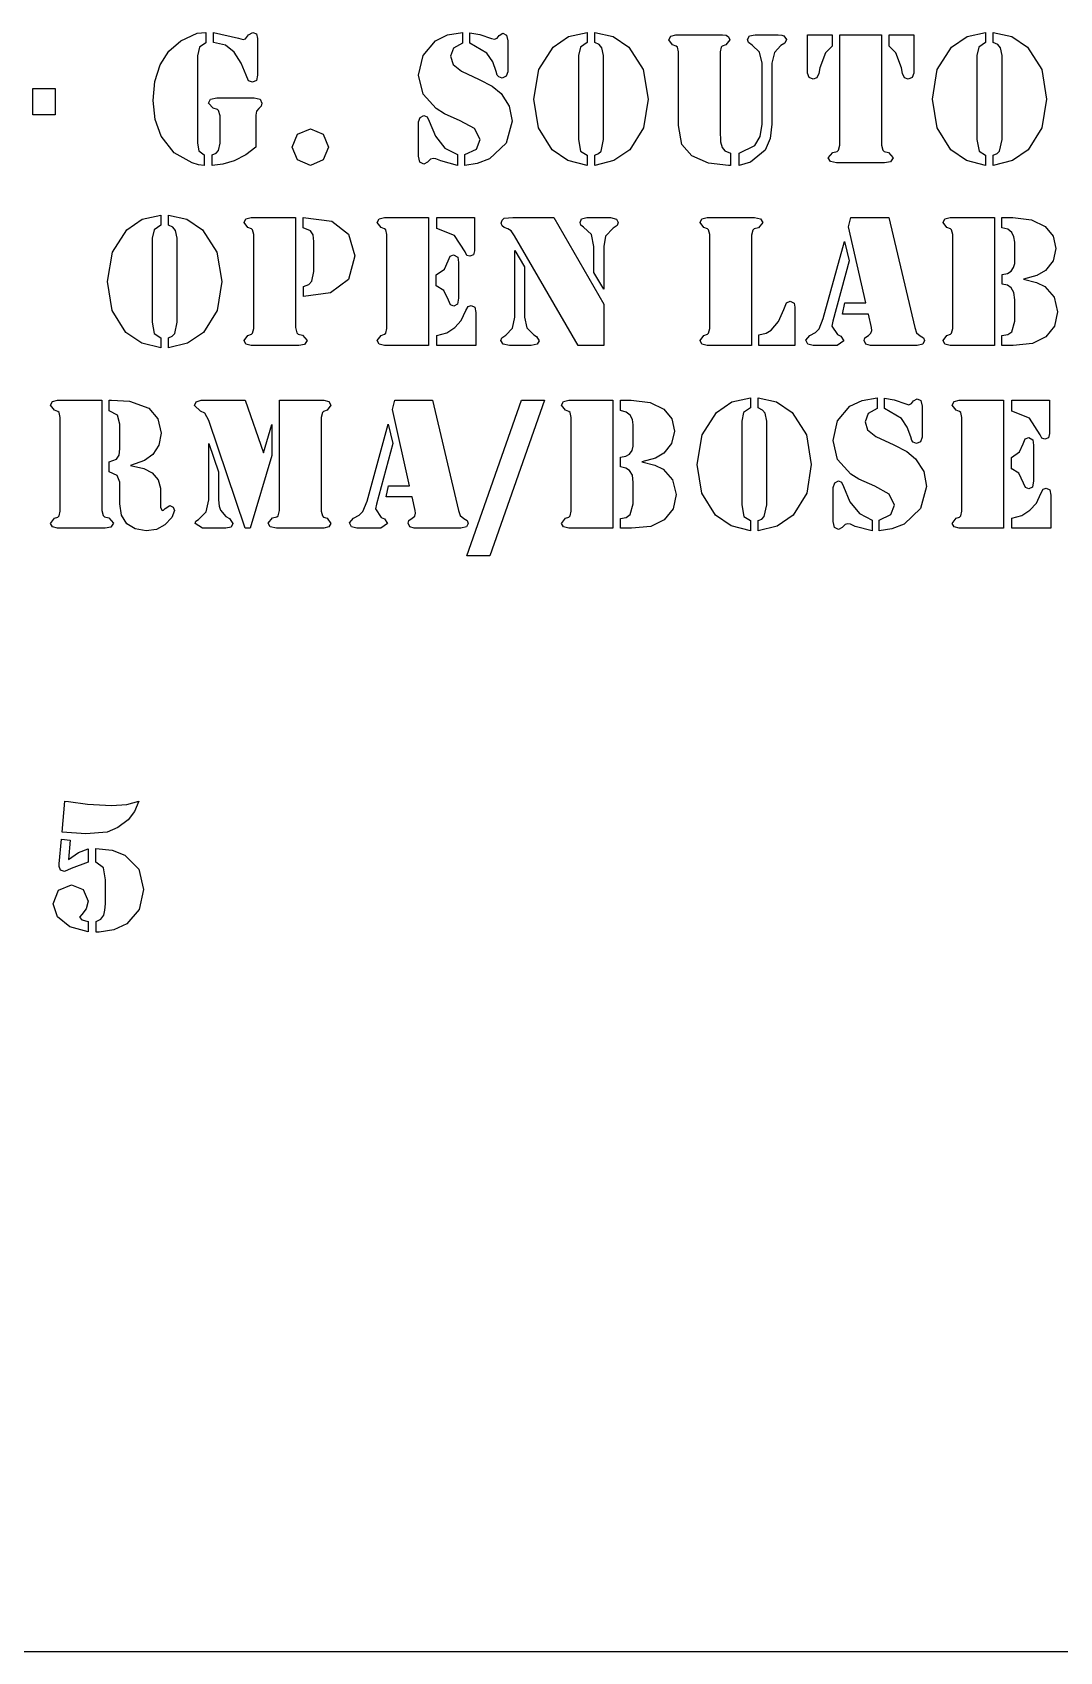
# Model space of a CAD drawing. Extents: x -1 to 447, y 185 to 440.
# Drawn here: x 265.7 to 305.1, y 184.5 to 246.6 of the extents above; entities that cross this region are included whole.
import ezdxf

# ---------------------------------------------------------------- set-up
doc = ezdxf.new("R2010")
doc.units = 0

msp = doc.modelspace()

# ---------------------------------------------------------------- linework, layer by layer
at = {"layer": 'Visible'}
for p, q in [((271.382783, 246.274941), (272.015136, 246.558574)), ((272.015136, 246.558574), (272.345865, 246.594557)), ((272.345865, 246.594557), (272.345865, 246.195831)), ((272.345865, 246.594557), (272.345865, 246.594557)), ((272.639552, 246.203239), (272.639552, 246.591118)), ((272.639552, 246.591118), (273.602634, 246.375483)), ((273.861926, 246.350347), (273.98628, 246.504864)), ((273.98628, 246.504864), (274.150321, 246.594557)), ((274.150321, 246.594557), (274.287904, 246.537143)), ((274.287904, 246.537143), (274.332884, 246.354051)), ((281.14325, 246.267797), (281.614208, 246.496662)), ((281.614208, 246.496662), (282.183061, 246.594557)), ((282.183061, 246.594557), (282.183061, 246.181543)), ((282.183061, 246.594557), (282.183061, 246.594557)), ((282.468811, 246.181543), (282.468811, 246.576566)), ((282.468811, 246.576566), (282.841873, 246.519151)), ((282.841873, 246.519151), (283.291664, 246.357491)), ((283.508622, 246.375483), (283.587997, 246.479728)), ((283.587997, 246.479728), (283.728226, 246.558574)), ((283.728226, 246.558574), (283.868455, 246.486872)), ((283.868455, 246.486872), (283.91608, 246.267797)), ((285.65439, 246.027027), (286.249702, 246.436601)), ((286.249702, 246.436601), (286.958784, 246.594557)), ((286.958784, 246.594557), (286.958784, 246.206679)), ((287.252471, 246.206679), (287.252471, 246.594557)), ((287.252471, 246.594557), (287.958908, 246.436601)), ((287.958908, 246.436601), (288.559511, 246.027027)), ((290.094093, 246.30722), (290.162884, 246.447449)), ((290.162884, 246.447449), (290.363968, 246.49772)), ((290.363968, 246.49772), (290.456572, 246.49772)), ((290.456572, 246.49772), (292.057299, 246.49772)), ((292.057299, 246.49772), (292.152549, 246.49772)), ((292.152549, 246.49772), (292.282194, 246.483168)), ((292.282194, 246.483168), (292.382736, 246.41861)), ((292.382736, 246.41861), (292.422423, 246.30722)), ((293.107693, 246.325212), (293.176485, 246.458032)), ((293.176485, 246.458032), (293.398735, 246.49772)), ((293.398735, 246.49772), (294.27715, 246.49772)), ((294.27715, 246.49772), (294.425317, 246.490576)), ((294.425317, 246.490576), (294.4994, 246.465441)), ((294.4994, 246.465441), (294.59465, 246.318068)), ((295.40692, 246.49772), (296.351481, 246.49772)), ((295.40692, 245.028755), (295.40692, 246.49772)), ((296.351481, 246.49772), (296.351481, 246.06301)), ((296.642522, 242.277621), (296.642522, 246.49772)), ((296.642522, 246.49772), (298.235312, 246.49772)), ((298.235312, 246.49772), (298.235312, 242.277621)), ((298.534291, 246.06301), (298.534291, 246.49772)), ((298.534291, 246.49772), (299.478852, 246.49772)), ((299.478852, 246.49772), (299.478852, 245.028755)), ((300.926121, 246.027027), (301.524078, 246.436601)), ((301.524078, 246.436601), (302.230515, 246.594557)), ((302.230515, 246.594557), (302.230515, 246.206679)), ((302.524202, 246.206679), (302.524202, 246.594557)), ((302.524202, 246.594557), (303.233285, 246.436601)), ((303.233285, 246.436601), (303.833888, 246.027027)), ((270.599617, 245.344667), (270.932992, 245.873569)), ((270.932992, 245.873569), (271.382783, 246.274941)), ((272.107741, 246.032583), (272.031011, 245.693123)), ((272.345865, 246.195831), (272.107741, 246.032583)), ((273.097281, 246.102697), (272.639552, 246.203239)), ((272.639552, 246.203239), (272.639552, 246.203239)), ((273.42801, 245.840496), (273.097281, 246.102697)), ((273.695239, 245.416634), (273.42801, 245.840496)), ((273.602634, 246.375483), (273.774613, 246.325212)), ((273.774613, 246.325212), (273.861926, 246.350347)), ((274.332884, 246.354051), (274.332884, 244.956788)), ((280.672292, 245.70741), (281.14325, 246.267797)), ((281.841749, 245.991308), (281.727978, 245.678835)), ((282.183061, 246.181543), (281.841749, 245.991308)), ((283.117039, 245.797369), (282.468811, 246.181543)), ((282.468811, 246.181543), (282.468811, 246.181543)), ((283.344581, 245.4632), (283.117039, 245.797369)), ((283.291664, 246.357491), (283.40808, 246.328916)), ((283.40808, 246.328916), (283.508622, 246.375483)), ((283.91608, 246.267797), (283.91608, 245.082465)), ((285.104057, 245.168719), (285.65439, 246.027027)), ((286.699493, 246.030731), (286.622764, 245.703971)), ((286.958784, 246.206679), (286.699493, 246.030731)), ((287.421805, 246.124129), (287.252471, 246.206679)), ((287.252471, 246.206679), (287.252471, 246.206679)), ((287.524992, 246.005595), (287.421805, 246.124129)), ((287.591138, 245.703971), (287.524992, 246.005595)), ((288.559511, 246.027027), (289.109844, 245.173217)), ((290.236968, 246.116985), (290.094093, 246.30722)), ((290.374551, 246.066714), (290.236968, 246.116985)), ((290.416884, 246.027027), (290.374551, 246.066714)), ((290.459217, 245.843935), (290.416884, 246.027027)), ((290.459217, 243.028243), (290.459217, 245.843935)), ((292.096986, 246.027027), (292.054653, 245.843935)), ((292.054653, 245.843935), (292.054653, 242.830599)), ((292.136674, 246.066714), (292.096986, 246.027027)), ((292.276903, 246.116985), (292.136674, 246.066714)), ((292.422423, 246.30722), (292.276903, 246.116985)), ((293.139443, 246.203239), (293.107693, 246.325212)), ((293.28761, 246.106137), (293.139443, 246.203239)), ((293.570713, 245.837585), (293.28761, 246.106137)), ((293.663318, 245.420073), (293.570713, 245.837585)), ((294.134275, 245.822504), (294.044317, 245.420338)), ((294.382983, 246.088145), (294.134275, 245.822504)), ((294.536441, 246.185247), (294.382983, 246.088145)), ((294.59465, 246.318068), (294.536441, 246.185247)), ((296.089544, 245.81536), (295.880523, 245.236982)), ((296.351481, 246.06301), (296.089544, 245.81536)), ((298.796228, 245.81536), (298.534291, 246.06301)), ((299.005248, 245.236982), (298.796228, 245.81536)), ((300.378434, 245.168719), (300.926121, 246.027027)), ((301.971224, 246.030731), (301.89714, 245.703971)), ((302.230515, 246.206679), (301.971224, 246.030731)), ((302.693535, 246.124129), (302.524202, 246.206679)), ((302.524202, 246.206679), (302.524202, 246.206679)), ((302.799369, 246.005595), (302.693535, 246.124129)), ((302.862868, 245.703971), (302.799369, 246.005595)), ((303.833888, 246.027027), (304.381575, 245.173217)), ((270.395889, 244.709139), (270.599617, 245.344667)), ((272.031011, 245.693123), (272.031011, 242.349588)), ((273.89103, 244.949645), (273.695239, 245.416634)), ((280.502959, 244.953349), (280.672292, 245.70741)), ((281.727978, 245.678835), (281.825874, 245.362659)), ((281.825874, 245.362659), (282.140728, 245.107601)), ((283.479518, 245.100457), (283.344581, 245.4632)), ((284.921495, 244.041067), (285.104057, 245.168719)), ((286.622764, 245.703971), (286.622764, 242.493256)), ((287.591138, 242.493256), (287.591138, 245.703971)), ((289.109844, 245.173217), (289.292406, 244.041067)), ((293.663318, 243.078514), (293.663318, 245.420073)), ((294.044317, 245.420338), (294.044317, 243.075074)), ((295.880523, 245.236982), (295.843481, 245.017907)), ((299.039644, 245.017907), (299.005248, 245.236982)), ((300.193226, 244.041067), (300.378434, 245.168719)), ((301.89714, 245.703971), (301.89714, 242.493256)), ((302.862868, 242.493256), (302.862868, 245.703971)), ((304.381575, 245.173217), (304.564137, 244.041067)), ((270.327097, 243.987092), (270.395889, 244.709139)), ((273.980988, 244.737714), (273.89103, 244.949645)), ((274.1318, 244.684003), (273.980988, 244.737714)), ((274.282613, 244.752266), (274.1318, 244.684003)), ((274.332884, 244.956788), (274.282613, 244.752266)), ((280.672292, 244.23236), (280.502959, 244.953349)), ((282.140728, 245.107601), (282.823352, 244.791689)), ((282.823352, 244.791689), (283.323414, 244.536631)), ((283.516559, 244.960493), (283.479518, 245.100457)), ((283.569476, 244.89223), (283.516559, 244.960493)), ((283.704413, 244.845664), (283.569476, 244.89223)), ((283.855226, 244.910222), (283.704413, 244.845664)), ((283.91608, 245.082465), (283.855226, 244.910222)), ((295.465128, 244.859951), (295.40692, 245.028755)), ((295.618586, 244.795393), (295.465128, 244.859951)), ((295.766752, 244.852807), (295.618586, 244.795393)), ((295.843481, 245.017907), (295.766752, 244.852807)), ((299.116373, 244.852807), (299.039644, 245.017907)), ((299.267185, 244.795393), (299.116373, 244.852807)), ((299.417998, 244.859951), (299.267185, 244.795393)), ((299.478852, 245.028755), (299.417998, 244.859951)), ((265.715415, 243.430409), (265.715415, 244.446937)), ((265.715415, 244.446937), (266.57531, 244.446937)), ((266.57531, 244.446937), (266.57531, 243.430409)), ((270.403826, 243.249964), (270.327097, 243.987092)), ((272.449053, 243.88655), (272.528427, 244.030219)), ((272.528427, 244.030219), (272.769198, 244.08049)), ((272.769198, 244.08049), (272.88826, 244.08049)), ((272.88826, 244.08049), (274.203238, 244.08049)), ((274.203238, 244.08049), (274.428133, 244.033923)), ((274.428133, 244.033923), (274.496925, 243.879407)), ((281.177646, 243.67118), (280.672292, 244.23236)), ((283.323414, 244.536631), (283.659434, 244.256437)), ((283.659434, 244.256437), (283.976934, 243.769075)), ((285.09612, 242.932199), (284.921495, 244.041067)), ((289.292406, 244.041067), (289.117782, 242.932199)), ((300.370497, 242.932199), (300.193226, 244.041067)), ((304.564137, 244.041067), (304.389512, 242.932199)), ((266.57531, 243.430409), (265.715415, 243.430409)), ((272.623677, 243.685467), (272.449053, 243.88655)), ((272.787719, 243.64234), (272.623677, 243.685467)), ((272.83799, 243.599213), (272.787719, 243.64234)), ((272.890906, 243.39813), (272.83799, 243.599213)), ((272.890906, 242.349588), (272.890906, 243.39813)), ((274.282613, 243.577782), (274.264092, 243.419826)), ((274.264092, 243.419826), (274.264092, 242.195071)), ((274.372571, 243.67118), (274.282613, 243.577782)), ((274.467821, 243.764577), (274.372571, 243.67118)), ((274.496925, 243.879407), (274.467821, 243.764577)), ((280.502959, 243.161064), (280.561167, 243.329868)), ((280.561167, 243.329868), (280.704042, 243.405274)), ((280.704042, 243.405274), (280.82575, 243.358707)), ((280.82575, 243.358707), (280.905125, 243.189903)), ((281.489854, 243.47724), (281.177646, 243.67118)), ((282.098395, 243.200751), (281.489854, 243.47724)), ((283.976934, 243.769075), (284.082767, 243.197047)), ((270.634013, 242.618933), (270.403826, 243.249964)), ((275.650507, 242.198511), (275.856882, 242.690635)), ((275.856882, 242.690635), (276.351652, 242.895422)), ((276.351652, 242.895422), (276.843776, 242.690635)), ((276.351652, 242.895422), (276.351652, 242.895422)), ((276.843776, 242.690635), (277.047505, 242.198511)), ((280.502959, 241.853759), (280.502959, 243.161064)), ((280.905125, 243.189903), (281.14325, 242.611789)), ((282.643436, 242.90627), (282.098395, 243.200751)), ((282.860394, 242.482408), (282.643436, 242.90627)), ((284.082767, 243.197047), (283.855226, 242.349588)), ((285.62264, 242.097969), (285.09612, 242.932199)), ((289.117782, 242.932199), (288.591261, 242.097969)), ((290.583571, 242.295613), (290.459217, 243.028243)), ((290.459217, 243.028243), (290.459217, 243.028243)), ((292.054653, 242.830599), (292.067882, 242.403298)), ((293.594526, 242.608879), (293.663318, 243.078514)), ((294.044317, 243.075074), (293.978171, 242.525535)), ((300.894371, 242.097969), (300.370497, 242.932199)), ((304.389512, 242.932199), (303.865638, 242.097969)), ((271.136721, 241.98314), (270.634013, 242.618933)), ((272.031011, 242.349588), (272.083928, 242.051403)), ((272.740094, 241.965149), (272.830052, 242.06569)), ((272.830052, 242.06569), (272.890906, 242.349588)), ((274.264092, 242.195071), (273.880447, 241.90059)), ((275.856882, 241.702947), (275.650507, 242.198511)), ((277.047505, 242.198511), (276.843776, 241.702947)), ((281.14325, 242.611789), (281.508375, 242.155648)), ((281.508375, 242.155648), (281.997853, 241.907734)), ((282.270374, 241.907734), (282.720165, 242.115961)), ((282.720165, 242.115961), (282.860394, 242.482408)), ((283.855226, 242.349588), (283.222872, 241.746074)), ((286.225889, 241.680457), (285.62264, 242.097969)), ((286.622764, 242.493256), (286.710076, 242.047698)), ((287.493242, 242.047698), (287.591138, 242.493256)), ((288.591261, 242.097969), (287.988012, 241.67887)), ((290.969863, 241.868311), (290.583571, 242.295613)), ((292.067882, 242.403298), (292.136674, 242.187927)), ((292.136674, 242.187927), (292.242507, 242.058546)), ((292.790194, 241.968853), (293.390797, 242.263334)), ((293.779734, 242.083682), (293.221464, 241.624101)), ((293.390797, 242.263334), (293.594526, 242.608879)), ((293.978171, 242.525535), (293.779734, 242.083682)), ((296.536689, 242.029707), (296.58696, 242.076538)), ((296.58696, 242.076538), (296.642522, 242.277621)), ((298.235312, 242.277621), (298.290874, 242.076538)), ((298.290874, 242.076538), (298.343791, 242.029707)), ((301.49762, 241.680457), (300.894371, 242.097969)), ((301.89714, 242.493256), (301.981807, 242.047698)), ((302.764973, 242.047698), (302.862868, 242.493256)), ((303.865638, 242.097969), (303.259743, 241.67887)), ((271.819345, 241.588118), (271.136721, 241.98314)), ((272.070699, 241.516151), (271.819345, 241.588118)), ((272.282365, 241.49816), (272.070699, 241.516151)), ((272.083928, 242.051403), (272.282365, 241.90403)), ((272.282365, 241.90403), (272.282365, 241.49816)), ((272.586636, 241.90403), (272.740094, 241.965149)), ((272.586636, 241.49816), (272.586636, 241.90403)), ((272.999385, 241.544991), (272.586636, 241.49816)), ((273.430656, 241.666963), (272.999385, 241.544991)), ((273.880447, 241.90059), (273.430656, 241.666963)), ((276.351652, 241.49816), (275.856882, 241.702947)), ((276.843776, 241.702947), (276.351652, 241.49816)), ((280.55323, 241.622249), (280.502959, 241.853759)), ((280.704042, 241.544991), (280.55323, 241.622249)), ((280.844271, 241.624101), (280.704042, 241.544991)), ((280.960688, 241.73893), (280.844271, 241.624101)), ((281.066521, 241.764065), (280.960688, 241.73893)), ((281.164417, 241.746074), (281.066521, 241.764065)), ((281.346979, 241.666963), (281.164417, 241.746074)), ((281.997853, 241.49816), (281.346979, 241.666963)), ((281.997853, 241.907734), (281.997853, 241.49816)), ((281.997853, 241.907734), (281.997853, 241.907734)), ((282.270374, 241.49816), (282.270374, 241.907734)), ((282.749269, 241.566422), (282.270374, 241.49816)), ((283.222872, 241.746074), (282.749269, 241.566422)), ((286.958784, 241.49816), (286.225889, 241.680457)), ((286.710076, 242.047698), (286.958784, 241.893447)), ((286.958784, 241.893447), (286.958784, 241.49816)), ((287.252471, 241.893447), (287.395346, 241.947157)), ((287.252471, 241.49816), (287.252471, 241.893447)), ((287.988012, 241.67887), (287.252471, 241.49816)), ((287.395346, 241.947157), (287.493242, 242.047698)), ((291.604862, 241.580974), (290.969863, 241.868311)), ((292.382736, 241.49816), (291.604862, 241.580974)), ((292.242507, 242.058546), (292.459465, 241.968853)), ((292.459465, 241.49816), (292.382736, 241.49816)), ((292.459465, 241.968853), (292.459465, 241.49816)), ((292.790194, 241.49816), (292.790194, 241.968853)), ((293.221464, 241.624101), (292.790194, 241.498424)), ((292.790194, 241.498424), (292.790194, 241.49816)), ((296.200669, 241.789201), (296.372647, 241.986844)), ((296.280043, 241.641828), (296.200669, 241.789201)), ((296.520814, 241.595261), (296.280043, 241.641828)), ((296.372647, 241.986844), (296.536689, 242.029707)), ((296.63723, 241.595261), (296.520814, 241.595261)), ((298.240603, 241.595261), (296.63723, 241.595261)), ((298.359666, 241.595261), (298.240603, 241.595261)), ((298.343791, 242.029707), (298.510478, 241.986844)), ((298.587207, 241.638388), (298.359666, 241.595261)), ((298.510478, 241.986844), (298.682457, 241.789201)), ((298.682457, 241.789201), (298.587207, 241.638388)), ((302.230515, 241.49816), (301.49762, 241.680457)), ((301.981807, 242.047698), (302.230515, 241.893447)), ((302.230515, 241.893447), (302.230515, 241.49816)), ((302.524202, 241.893447), (302.669723, 241.947157)), ((302.524202, 241.49816), (302.524202, 241.893447)), ((303.259743, 241.67887), (302.524202, 241.49816)), ((302.669723, 241.947157), (302.764973, 242.047698)), ((269.911702, 239.435206), (270.620784, 239.593162)), ((270.620784, 239.593162), (270.620784, 239.205283)), ((270.914471, 239.205283), (270.914471, 239.593162)), ((270.914471, 239.593162), (271.620908, 239.435206)), ((268.766057, 238.167589), (269.31639, 239.025896)), ((269.31639, 239.025896), (269.911702, 239.435206)), ((270.361493, 239.029336), (270.284764, 238.702576)), ((270.620784, 239.205283), (270.361493, 239.029336)), ((271.083804, 239.122733), (270.914471, 239.205283)), ((270.914471, 239.205283), (270.914471, 239.205283)), ((271.186992, 239.0042), (271.083804, 239.122733)), ((271.253137, 238.702576), (271.186992, 239.0042)), ((271.620908, 239.435206), (272.221511, 239.025896)), ((272.221511, 239.025896), (272.771844, 238.172087)), ((273.816947, 239.309529), (273.885738, 239.446054)), ((273.959822, 239.11559), (273.816947, 239.309529)), ((273.885738, 239.446054), (274.086821, 239.496325)), ((274.097405, 239.065319), (273.959822, 239.11559)), ((274.086821, 239.496325), (274.179425, 239.496325)), ((274.139738, 239.025896), (274.097405, 239.065319)), ((274.184717, 238.84254), (274.139738, 239.025896)), ((274.179425, 239.496325), (275.777507, 239.496325)), ((275.777507, 239.496325), (275.777507, 235.276226)), ((276.079131, 239.108446), (276.079131, 239.496325)), ((276.079131, 239.496325), (277.171859, 239.35636)), ((276.359589, 238.982769), (276.079131, 239.108446)), ((276.460131, 238.831957), (276.359589, 238.982769)), ((277.171859, 239.35636), (277.814796, 238.860532)), ((278.918107, 239.309529), (278.986899, 239.446054)), ((279.060982, 239.11559), (278.918107, 239.309529)), ((278.986899, 239.446054), (279.187982, 239.496325)), ((279.198565, 239.065319), (279.060982, 239.11559)), ((279.187982, 239.496325), (279.280586, 239.496325)), ((279.240898, 239.025896), (279.198565, 239.065319)), ((279.283231, 238.84254), (279.240898, 239.025896)), ((279.280586, 239.496325), (280.878667, 239.496325)), ((280.878667, 239.496325), (280.878667, 234.593866)), ((281.198812, 239.496325), (282.646081, 239.496325)), ((281.198812, 239.076167), (281.198812, 239.496325)), ((281.881437, 238.813965), (281.198812, 239.076167)), ((282.646081, 239.496325), (282.646081, 238.225003)), ((283.667372, 239.284394), (283.699122, 239.395783)), ((283.699122, 239.180148), (283.667372, 239.284394)), ((283.699122, 239.395783), (283.783788, 239.471189)), ((283.783788, 239.11559), (283.699122, 239.180148)), ((283.783788, 239.471189), (284.114517, 239.496325)), ((283.921371, 239.065319), (283.783788, 239.11559)), ((284.051017, 238.986209), (283.921371, 239.065319)), ((284.180663, 238.795973), (284.051017, 238.986209)), ((284.114517, 239.496325), (285.688786, 239.496325)), ((285.688786, 239.496325), (287.599075, 236.17766)), ((286.686264, 239.309529), (286.747118, 239.449758)), ((286.715368, 239.201844), (286.686264, 239.309529)), ((286.818555, 239.126437), (286.715368, 239.201844)), ((286.747118, 239.449758), (286.953493, 239.496325)), ((287.128117, 238.849948), (286.818555, 239.126437)), ((286.953493, 239.496325), (287.850429, 239.496325)), ((287.953616, 239.087015), (287.667867, 238.78883)), ((287.850429, 239.496325), (288.0912, 239.43891)), ((288.115012, 239.187556), (287.953616, 239.087015)), ((288.0912, 239.43891), (288.152054, 239.302385)), ((288.152054, 239.302385), (288.115012, 239.187556)), ((291.290008, 239.309529), (291.3588, 239.446054)), ((291.435529, 239.11559), (291.290008, 239.309529)), ((291.3588, 239.446054), (291.559883, 239.496325)), ((291.570466, 239.065319), (291.435529, 239.11559)), ((291.559883, 239.496325), (291.655133, 239.496325)), ((291.615445, 239.025896), (291.570466, 239.065319)), ((291.657778, 238.84254), (291.615445, 239.025896)), ((291.655133, 239.496325), (293.25586, 239.496325)), ((293.30613, 239.018752), (293.253214, 238.817405)), ((293.25586, 239.496325), (293.377568, 239.496325)), ((293.359047, 239.061879), (293.30613, 239.018752)), ((293.525734, 239.104742), (293.359047, 239.061879)), ((293.377568, 239.496325), (293.605109, 239.453197)), ((293.697713, 239.302385), (293.525734, 239.104742)), ((293.605109, 239.453197), (293.697713, 239.302385)), ((296.981188, 239.144429), (297.071147, 239.496325)), ((297.642646, 236.224491), (296.981188, 239.144429)), ((297.071147, 239.496325), (298.518416, 239.496325)), ((298.518416, 239.496325), (299.515893, 235.276226)), ((300.605975, 239.309529), (300.672121, 239.446054)), ((300.74885, 239.11559), (300.605975, 239.309529)), ((300.672121, 239.446054), (300.87585, 239.496325)), ((300.886433, 239.065319), (300.74885, 239.11559)), ((300.87585, 239.496325), (300.968454, 239.496325)), ((300.928767, 239.025896), (300.886433, 239.065319)), ((300.9711, 238.84254), (300.928767, 239.025896)), ((300.968454, 239.496325), (302.566535, 239.496325)), ((302.566535, 239.496325), (302.566535, 234.593866)), ((302.857577, 239.101302), (302.857577, 239.496325)), ((302.857577, 239.496325), (303.270326, 239.496325)), ((303.082472, 239.047327), (302.857577, 239.101302)), ((303.238576, 238.925354), (303.082472, 239.047327)), ((303.270326, 239.496325), (303.992638, 239.411923)), ((303.992638, 239.411923), (304.519158, 239.158717)), ((304.519158, 239.158717), (304.820783, 238.785125)), ((270.284764, 238.702576), (270.284764, 235.491861)), ((271.253137, 235.491861), (271.253137, 238.702576)), ((274.184717, 235.247651), (274.184717, 238.84254)), ((276.486589, 238.580603), (276.460131, 238.831957)), ((276.486589, 237.431254), (276.486589, 238.580603)), ((277.814796, 238.860532), (278.055566, 238.02392)), ((279.283231, 235.247651), (279.283231, 238.84254)), ((282.283603, 238.178172), (281.881437, 238.813965)), ((286.617472, 234.593866), (284.180663, 238.795973)), ((287.218076, 238.390103), (287.128117, 238.849948)), ((287.218076, 237.395271), (287.218076, 238.390103)), ((287.667867, 238.78883), (287.599075, 238.390103)), ((287.599075, 238.390103), (287.599075, 236.752334)), ((291.657778, 235.247651), (291.657778, 238.84254)), ((293.253214, 238.817405), (293.253214, 234.593866)), ((296.010169, 235.624681), (296.822439, 238.584042)), ((296.822439, 238.584042), (297.005001, 237.840564)), ((300.9711, 235.247651), (300.9711, 238.84254)), ((303.317951, 238.75655), (303.238576, 238.925354)), ((303.349701, 238.555467), (303.317951, 238.75655)), ((303.349701, 237.933962), (303.349701, 238.555467)), ((304.820783, 238.785125), (304.926616, 238.311257)), ((268.583495, 237.039671), (268.766057, 238.167589)), ((272.771844, 238.172087), (272.954406, 237.039671)), ((278.055566, 238.02392), (277.81215, 237.118782)), ((281.489854, 237.517508), (281.635374, 237.83342)), ((281.635374, 237.83342), (281.712103, 238.020216)), ((281.712103, 238.020216), (281.844395, 238.074191)), ((281.844395, 238.074191), (282.003145, 237.984233)), ((282.003145, 237.984233), (282.026957, 237.772302)), ((282.026957, 237.772302), (282.026957, 236.404143)), ((282.352394, 238.045351), (282.283603, 238.178172)), ((282.466165, 238.013072), (282.352394, 238.045351)), ((282.603748, 238.063343), (282.466165, 238.013072)), ((282.646081, 238.225003), (282.603748, 238.063343)), ((284.183309, 238.235587), (284.564308, 237.603498)), ((284.183309, 235.678656), (284.183309, 238.235587)), ((297.005001, 237.840564), (296.370002, 235.520436)), ((303.304722, 237.578362), (303.349701, 237.736583)), ((303.349701, 237.736583), (303.349701, 237.933962)), ((304.818137, 237.837125), (304.52445, 237.467238)), ((304.926616, 238.311257), (304.818137, 237.837125)), ((276.40986, 237.054223), (276.486589, 237.431254)), ((277.81215, 237.118782), (277.129526, 236.605226)), ((281.180292, 237.298434), (281.489854, 237.517508)), ((281.180292, 236.881715), (281.180292, 237.298434)), ((284.564308, 237.603498), (284.564308, 235.678656)), ((287.599075, 236.752334), (287.218076, 237.395271)), ((302.86816, 237.319865), (303.071889, 237.355848)), ((302.86816, 236.946274), (302.86816, 237.319865)), ((303.071889, 237.355848), (303.209472, 237.438398)), ((303.209472, 237.438398), (303.304722, 237.578362)), ((304.199013, 237.280442), (303.683076, 237.133069)), ((303.683076, 237.133069), (304.177846, 237.007392)), ((303.683076, 237.133069), (303.683076, 237.133069)), ((304.52445, 237.467238), (304.199013, 237.280442)), ((268.75812, 235.930804), (268.583495, 237.039671)), ((272.954406, 237.039671), (272.779781, 235.930804)), ((276.084423, 236.85658), (276.298735, 236.931986)), ((276.084423, 236.472405), (276.084423, 236.85658)), ((277.129526, 236.605226), (276.084423, 236.472405)), ((276.298735, 236.931986), (276.40986, 237.054223)), ((281.471333, 236.705768), (281.180292, 236.881715)), ((281.180292, 236.881715), (281.180292, 236.881715)), ((281.645958, 236.325033), (281.471333, 236.705768)), ((303.071889, 236.899707), (302.86816, 236.946274)), ((303.204181, 236.806309), (303.071889, 236.899707)), ((303.317951, 236.623218), (303.204181, 236.806309)), ((303.349701, 236.343024), (303.317951, 236.623218)), ((304.177846, 237.007392), (304.495346, 236.852876)), ((304.495346, 236.852876), (304.86047, 236.443566)), ((269.28464, 235.096838), (268.75812, 235.930804)), ((272.779781, 235.930804), (272.253261, 235.096838)), ((276.084423, 236.472405), (276.084423, 236.472405)), ((281.722687, 236.156229), (281.645958, 236.325033)), ((281.852332, 236.105958), (281.722687, 236.156229)), ((281.98727, 236.170516), (281.852332, 236.105958)), ((282.026957, 236.404143), (281.98727, 236.170516)), ((282.138082, 235.552979), (282.315353, 235.93001)), ((282.315353, 235.93001), (282.397373, 236.084527)), ((282.397373, 236.084527), (282.516436, 236.127389)), ((282.516436, 236.127389), (282.656665, 236.066535)), ((282.656665, 236.066535), (282.696352, 235.861748)), ((282.696352, 235.861748), (282.696352, 234.593866)), ((287.599075, 236.17766), (287.599075, 234.593866)), ((294.293025, 235.509852), (294.4994, 235.973137)), ((294.4994, 235.973137), (294.602587, 236.231635)), ((294.602587, 236.231635), (294.745462, 236.296193)), ((294.745462, 236.296193), (294.893628, 236.213643)), ((294.893628, 236.213643), (294.914795, 236.055687)), ((294.914795, 236.055687), (294.914795, 234.593866)), ((296.740418, 235.79719), (296.838314, 236.224491)), ((296.838314, 236.224491), (297.642646, 236.224491)), ((303.349701, 235.527844), (303.349701, 236.343024)), ((304.86047, 236.443566), (304.990116, 235.87974)), ((304.990116, 235.87974), (304.876345, 235.332846)), ((270.284764, 235.491861), (270.372076, 235.046568)), ((271.155242, 235.046568), (271.253137, 235.491861)), ((274.139738, 235.064295), (274.184717, 235.247651)), ((275.777507, 235.276226), (275.833069, 235.075143)), ((279.240898, 235.064295), (279.283231, 235.247651)), ((281.585104, 235.082286), (281.894666, 235.27993)), ((281.894666, 235.27993), (282.138082, 235.552979)), ((283.839351, 234.985449), (284.095996, 235.254001)), ((284.095996, 235.254001), (284.183309, 235.678656)), ((284.564308, 235.678656), (284.646329, 235.265642)), ((284.646329, 235.265642), (284.916204, 234.999736)), ((291.615445, 235.064295), (291.657778, 235.247651)), ((294.017859, 235.182828), (294.293025, 235.509852)), ((295.708544, 235.089695), (295.846127, 235.233099)), ((295.846127, 235.233099), (296.010169, 235.624681)), ((296.370002, 235.520436), (296.340897, 235.333905)), ((296.340897, 235.333905), (296.552564, 235.010584)), ((297.743187, 235.79719), (296.740418, 235.79719)), ((297.856958, 235.276226), (297.743187, 235.79719)), ((297.867541, 235.16854), (297.856958, 235.276226)), ((299.515893, 235.276226), (299.582039, 235.078847)), ((300.928767, 235.064295), (300.9711, 235.247651)), ((303.230639, 235.11483), (303.349701, 235.527844)), ((304.876345, 235.332846), (304.537679, 234.920891)), ((269.887889, 234.679326), (269.28464, 235.096838)), ((270.620784, 234.497029), (269.887889, 234.679326)), ((270.372076, 235.046568), (270.620784, 234.892051)), ((270.620784, 234.892051), (270.620784, 234.497029)), ((270.914471, 234.892051), (271.057346, 234.946026)), ((270.914471, 234.497029), (270.914471, 234.892051)), ((271.650012, 234.677474), (270.914471, 234.497029)), ((271.057346, 234.946026), (271.155242, 235.046568)), ((272.253261, 235.096838), (271.650012, 234.677474)), ((273.816947, 234.780662), (273.959822, 234.974601)), ((273.885738, 234.640697), (273.816947, 234.780662)), ((274.086821, 234.593866), (273.885738, 234.640697)), ((273.959822, 234.974601), (274.097405, 235.021432)), ((274.097405, 235.021432), (274.139738, 235.064295)), ((275.833069, 235.075143), (275.885986, 235.028576)), ((275.885986, 235.028576), (276.050027, 234.985449)), ((276.129402, 234.636993), (275.904507, 234.593866)), ((276.050027, 234.985449), (276.224652, 234.787805)), ((276.224652, 234.787805), (276.129402, 234.636993)), ((278.918107, 234.780662), (279.060982, 234.974601)), ((278.986899, 234.640697), (278.918107, 234.780662)), ((279.187982, 234.593866), (278.986899, 234.640697)), ((279.060982, 234.974601), (279.198565, 235.021432)), ((279.198565, 235.021432), (279.240898, 235.064295)), ((281.201458, 234.981745), (281.585104, 235.082286)), ((281.201458, 234.593866), (281.201458, 234.981745)), ((283.654143, 234.780662), (283.688538, 234.881203)), ((283.736163, 234.640697), (283.654143, 234.780662)), ((283.688538, 234.881203), (283.839351, 234.985449)), ((283.982226, 234.593866), (283.736163, 234.640697)), ((285.048495, 234.640697), (284.813016, 234.593866)), ((284.916204, 234.999736), (285.024683, 234.938618)), ((285.024683, 234.938618), (285.117287, 234.777222)), ((285.117287, 234.777222), (285.048495, 234.640697)), ((291.290008, 234.780662), (291.435529, 234.974601)), ((291.3588, 234.640697), (291.290008, 234.780662)), ((291.559883, 234.593866), (291.3588, 234.640697)), ((291.435529, 234.974601), (291.570466, 235.021432)), ((291.570466, 235.021432), (291.615445, 235.064295)), ((293.544255, 234.996297), (293.819422, 235.067999)), ((293.544255, 234.593866), (293.544255, 234.996297)), ((293.819422, 235.067999), (294.017859, 235.182828)), ((295.335482, 234.802358), (295.494232, 234.974601)), ((295.412211, 234.647841), (295.335482, 234.802358)), ((295.623878, 234.593866), (295.412211, 234.647841)), ((295.494232, 234.974601), (295.708544, 235.089695)), ((296.798626, 234.773518), (296.536689, 234.593866)), ((296.552564, 235.010584), (296.679564, 234.95317)), ((296.679564, 234.95317), (296.798626, 234.773518)), ((297.581792, 234.784366), (297.60825, 234.892051)), ((297.645292, 234.644137), (297.581792, 234.784366)), ((297.60825, 234.892051), (297.737896, 234.981745)), ((297.817271, 234.593866), (297.645292, 234.644137)), ((297.737896, 234.981745), (297.838437, 235.060855)), ((297.838437, 235.060855), (297.867541, 235.16854)), ((299.582039, 235.078847), (299.724914, 234.967457)), ((299.820164, 234.640697), (299.608498, 234.593866)), ((299.724914, 234.967457), (299.85456, 234.888347)), ((299.888956, 234.780662), (299.820164, 234.640697)), ((299.85456, 234.888347), (299.888956, 234.780662)), ((300.605975, 234.780662), (300.74885, 234.974601)), ((300.672121, 234.640697), (300.605975, 234.780662)), ((300.87585, 234.593866), (300.672121, 234.640697)), ((300.74885, 234.974601), (300.886433, 235.021432)), ((300.886433, 235.021432), (300.928767, 235.064295)), ((302.857577, 234.971161), (303.082472, 235.010584)), ((302.857577, 234.593866), (302.857577, 234.971161)), ((303.082472, 235.010584), (303.230639, 235.11483)), ((304.021742, 234.665833), (303.283555, 234.593866)), ((304.537679, 234.920891), (304.021742, 234.665833)), ((274.179425, 234.593866), (274.086821, 234.593866)), ((275.782798, 234.593866), (274.179425, 234.593866)), ((275.904507, 234.593866), (275.782798, 234.593866)), ((279.280586, 234.593866), (279.187982, 234.593866)), ((280.878667, 234.593866), (279.280586, 234.593866)), ((282.696352, 234.593866), (281.201458, 234.593866)), ((284.813016, 234.593866), (283.982226, 234.593866)), ((287.599075, 234.593866), (286.617472, 234.593866)), ((291.655133, 234.593866), (291.559883, 234.593866)), ((293.253214, 234.593866), (291.655133, 234.593866)), ((294.914795, 234.593866), (293.544255, 234.593866)), ((296.536689, 234.593866), (295.623878, 234.593866)), ((299.608498, 234.593866), (297.817271, 234.593866)), ((300.968454, 234.593866), (300.87585, 234.593866)), ((302.566535, 234.593866), (300.968454, 234.593866)), ((303.283555, 234.593866), (302.857577, 234.593866)), ((266.398039, 232.304694), (266.466831, 232.441219)), ((266.54356, 232.110755), (266.398039, 232.304694)), ((266.466831, 232.441219), (266.667914, 232.49149)), ((266.667914, 232.49149), (266.760518, 232.49149)), ((266.760518, 232.49149), (268.358599, 232.49149)), ((268.358599, 232.49149), (268.358599, 228.271391)), ((268.644349, 232.092763), (268.644349, 232.491225)), ((268.644349, 232.491225), (268.736953, 232.491225)), ((268.736953, 232.491225), (269.416931, 232.46265)), ((269.416931, 232.46265), (270.157764, 232.1896)), ((270.157764, 232.1896), (270.512305, 231.784788)), ((271.911949, 232.293846), (271.978095, 232.437515)), ((272.144782, 232.071332), (271.911949, 232.293846)), ((271.978095, 232.437515), (272.17124, 232.49149)), ((272.17124, 232.49149), (273.851342, 232.49149)), ((273.851342, 232.49149), (274.560425, 230.47669)), ((275.174257, 232.49149), (276.767047, 232.49149)), ((275.174257, 228.271391), (275.174257, 232.49149)), ((276.767047, 232.49149), (276.864943, 232.49149)), ((276.864943, 232.49149), (277.066026, 232.444658)), ((277.134818, 232.304694), (276.991943, 232.110755)), ((277.066026, 232.444658), (277.134818, 232.304694)), ((279.494898, 232.139594), (279.584856, 232.49149)), ((280.156355, 229.219656), (279.494898, 232.139594)), ((279.584856, 232.49149), (281.032125, 232.49149)), ((281.032125, 232.49149), (282.029603, 228.271391)), ((282.349748, 226.525937), (284.447892, 232.49149)), ((285.328953, 232.49149), (283.233456, 226.525937)), ((284.447892, 232.49149), (285.328953, 232.49149)), ((285.982473, 232.304694), (286.051265, 232.441219)), ((286.125348, 232.110755), (285.982473, 232.304694)), ((286.051265, 232.441219), (286.252348, 232.49149)), ((286.252348, 232.49149), (286.344952, 232.49149)), ((286.344952, 232.49149), (287.943033, 232.49149)), ((287.943033, 232.49149), (287.943033, 227.589031)), ((288.234074, 232.096467), (288.234074, 232.49149)), ((288.234074, 232.49149), (288.646824, 232.49149)), ((288.646824, 232.49149), (289.369135, 232.407088)), ((289.369135, 232.407088), (289.895656, 232.153882)), ((289.895656, 232.153882), (290.199926, 231.78029)), ((291.911778, 232.021061), (292.509736, 232.430371)), ((292.509736, 232.430371), (293.216172, 232.588327)), ((293.216172, 232.200448), (292.956881, 232.024501)), ((293.216172, 232.588327), (293.216172, 232.200448)), ((293.509859, 232.200448), (293.509859, 232.588327)), ((293.509859, 232.588327), (294.218942, 232.430371)), ((293.679193, 232.117898), (293.509859, 232.200448)), ((293.509859, 232.200448), (293.509859, 232.200448)), ((294.218942, 232.430371), (294.816899, 232.021061)), ((296.557856, 231.70118), (297.026167, 232.261567)), ((297.026167, 232.261567), (297.497125, 232.490431)), ((297.497125, 232.490431), (298.068624, 232.588327)), ((298.068624, 232.175313), (297.727312, 231.985078)), ((298.068624, 232.588327), (298.068624, 232.175313)), ((298.068624, 232.588327), (298.068624, 232.588327)), ((298.351728, 232.175313), (298.351728, 232.570335)), ((298.351728, 232.570335), (298.727436, 232.512921)), ((299.002602, 231.791138), (298.351728, 232.175313)), ((298.351728, 232.175313), (298.351728, 232.175313)), ((298.727436, 232.512921), (299.174581, 232.351261)), ((299.174581, 232.351261), (299.293644, 232.322686)), ((299.293644, 232.322686), (299.394185, 232.369252)), ((299.394185, 232.369252), (299.47356, 232.473498)), ((299.47356, 232.473498), (299.613789, 232.552608)), ((299.613789, 232.552608), (299.754018, 232.480642)), ((299.754018, 232.480642), (299.798997, 232.261567)), ((299.798997, 232.261567), (299.798997, 231.0765)), ((300.952579, 232.304694), (301.021371, 232.441219)), ((301.0981, 232.110755), (300.952579, 232.304694)), ((301.021371, 232.441219), (301.222454, 232.49149)), ((301.222454, 232.49149), (301.315058, 232.49149)), ((301.315058, 232.49149), (302.913139, 232.49149)), ((302.913139, 232.49149), (302.913139, 227.589031)), ((303.233285, 232.49149), (304.680554, 232.49149)), ((303.233285, 232.071332), (303.233285, 232.49149)), ((304.680554, 232.49149), (304.680554, 231.220168)), ((266.678497, 232.060484), (266.54356, 232.110755)), ((266.720831, 232.021061), (266.678497, 232.060484)), ((266.76581, 231.837705), (266.720831, 232.021061)), ((266.76581, 228.242816), (266.76581, 231.837705)), ((268.959203, 231.916815), (268.644349, 232.092763)), ((269.049161, 231.579207), (268.959203, 231.916815)), ((269.049161, 230.627238), (269.049161, 231.579207)), ((270.512305, 231.784788), (270.628722, 231.237895)), ((272.308824, 232.003069), (272.144782, 232.071332)), ((272.459636, 231.722876), (272.308824, 232.003069)), ((273.851342, 227.589031), (272.459636, 231.722876)), ((274.560425, 230.47669), (274.872633, 231.56492)), ((274.872633, 231.56492), (274.872633, 230.372444)), ((276.812026, 232.021061), (276.767047, 231.837705)), ((276.767047, 231.837705), (276.767047, 228.242816)), ((276.851714, 232.060484), (276.812026, 232.021061)), ((276.991943, 232.110755), (276.851714, 232.060484)), ((278.523878, 228.619847), (279.336148, 231.579207)), ((279.336148, 231.579207), (279.51871, 230.835729)), ((286.262931, 232.060484), (286.125348, 232.110755)), ((286.305264, 232.021061), (286.262931, 232.060484)), ((286.347598, 231.837705), (286.305264, 232.021061)), ((286.347598, 228.242816), (286.347598, 231.837705)), ((288.461616, 232.042492), (288.234074, 232.096467)), ((288.615074, 231.920255), (288.461616, 232.042492)), ((288.694449, 231.751716), (288.615074, 231.920255)), ((288.726199, 231.550368), (288.694449, 231.751716)), ((288.726199, 230.929127), (288.726199, 231.550368)), ((290.199926, 231.78029), (290.303113, 231.306158)), ((291.364091, 231.162489), (291.911778, 232.021061)), ((292.956881, 232.024501), (292.882798, 231.697741)), ((292.882798, 231.697741), (292.882798, 228.487026)), ((293.78238, 231.999365), (293.679193, 232.117898)), ((293.848526, 231.697741), (293.78238, 231.999365)), ((293.848526, 228.487026), (293.848526, 231.697741)), ((294.816899, 232.021061), (295.367232, 231.166987)), ((296.388522, 230.947119), (296.557856, 231.70118)), ((297.727312, 231.985078), (297.613542, 231.672605)), ((297.613542, 231.672605), (297.708792, 231.356429)), ((299.230144, 231.45697), (299.002602, 231.791138)), ((301.233037, 232.060484), (301.0981, 232.110755)), ((301.278016, 232.021061), (301.233037, 232.060484)), ((301.32035, 231.837705), (301.278016, 232.021061)), ((301.32035, 228.242816), (301.32035, 231.837705)), ((303.915909, 231.80913), (303.233285, 232.071332)), ((304.318075, 231.173337), (303.915909, 231.80913)), ((270.628722, 231.237895), (270.549347, 230.777256)), ((288.726199, 230.731483), (288.726199, 230.929127)), ((290.303113, 231.306158), (290.194634, 230.83229)), ((291.178883, 230.034836), (291.364091, 231.162489)), ((295.367232, 231.166987), (295.549794, 230.034836)), ((296.557856, 230.22613), (296.388522, 230.947119)), ((297.708792, 231.356429), (298.026291, 231.101635)), ((298.026291, 231.101635), (298.708915, 230.785458)), ((299.365081, 231.094227), (299.230144, 231.45697)), ((299.402123, 230.954262), (299.365081, 231.094227)), ((299.455039, 230.886), (299.402123, 230.954262)), ((299.738143, 230.903992), (299.587331, 230.839433)), ((299.798997, 231.0765), (299.738143, 230.903992)), ((303.672492, 230.828585), (303.746576, 231.015381)), ((303.746576, 231.015381), (303.881513, 231.069091)), ((303.881513, 231.069091), (304.037617, 230.979398)), ((304.037617, 230.979398), (304.064075, 230.767467)), ((304.386867, 231.040516), (304.318075, 231.173337)), ((304.500637, 231.008237), (304.386867, 231.040516)), ((304.63822, 231.058508), (304.500637, 231.008237)), ((304.680554, 231.220168), (304.63822, 231.058508)), ((268.924807, 230.23592), (269.020057, 230.383028)), ((269.020057, 230.383028), (269.049161, 230.627238)), ((270.313868, 230.408163), (270.00166, 230.185649)), ((270.549347, 230.777256), (270.313868, 230.408163)), ((272.459636, 230.839433), (272.83799, 229.754643)), ((272.459636, 228.673557), (272.459636, 230.839433)), ((274.872633, 230.372444), (274.041842, 227.589031)), ((279.51871, 230.835729), (278.883711, 228.515601)), ((288.244658, 230.31503), (288.448387, 230.351013)), ((288.244658, 229.941439), (288.244658, 230.31503)), ((288.448387, 230.351013), (288.58597, 230.433563)), ((288.58597, 230.433563), (288.683865, 230.573527)), ((288.683865, 230.573527), (288.726199, 230.731483)), ((289.578156, 230.275607), (289.059573, 230.128234)), ((289.900947, 230.462138), (289.578156, 230.275607)), ((290.194634, 230.83229), (289.900947, 230.462138)), ((298.708915, 230.785458), (299.206331, 230.5304)), ((299.206331, 230.5304), (299.544998, 230.250472)), ((299.587331, 230.839433), (299.455039, 230.886)), ((303.21741, 230.293334), (303.524326, 230.512409)), ((303.21741, 229.87688), (303.21741, 230.293334)), ((303.524326, 230.512409), (303.672492, 230.828585)), ((304.064075, 230.767467), (304.064075, 229.399044)), ((268.646995, 230.135378), (268.924807, 230.23592)), ((268.646995, 229.750939), (268.646995, 230.135378)), ((268.945974, 229.603831), (268.646995, 229.750939)), ((270.00166, 230.185649), (269.461911, 229.991709)), ((269.461911, 229.991709), (269.96991, 229.88032)), ((269.461911, 229.991709), (269.461911, 229.991709)), ((269.96991, 229.88032), (270.292701, 229.71522)), ((270.292701, 229.71522), (270.522888, 229.449314)), ((272.83799, 229.754643), (272.83799, 228.673557)), ((288.448387, 229.894872), (288.244658, 229.941439)), ((288.583324, 229.801474), (288.448387, 229.894872)), ((288.694449, 229.618118), (288.583324, 229.801474)), ((289.059573, 230.128234), (289.556989, 230.002557)), ((289.059573, 230.128234), (289.059573, 230.128234)), ((289.556989, 230.002557), (289.871843, 229.848041)), ((289.871843, 229.848041), (290.236968, 229.438731)), ((291.356154, 228.925969), (291.178883, 230.034836)), ((295.549794, 230.034836), (295.37517, 228.925969)), ((297.063209, 229.664949), (296.557856, 230.22613)), ((297.375417, 229.47101), (297.063209, 229.664949)), ((299.544998, 230.250472), (299.862497, 229.762845)), ((299.862497, 229.762845), (299.96833, 229.190817)), ((303.505805, 229.700933), (303.214764, 229.87688)), ((303.214764, 229.87688), (303.21741, 229.87688)), ((303.683076, 229.320198), (303.505805, 229.700933)), ((269.046515, 229.355916), (268.945974, 229.603831)), ((269.049161, 229.122554), (269.046515, 229.355916)), ((269.049161, 228.51904), (269.049161, 229.122554)), ((270.522888, 229.449314), (270.604909, 229.122554)), ((270.604909, 229.122554), (270.604909, 228.379076)), ((279.254127, 228.79209), (279.352023, 229.219656)), ((279.352023, 229.219656), (280.156355, 229.219656)), ((288.726199, 229.338189), (288.694449, 229.618118)), ((288.726199, 228.522745), (288.726199, 229.338189)), ((290.236968, 229.438731), (290.366613, 228.874905)), ((296.388522, 229.154833), (296.446731, 229.323637)), ((296.388522, 227.847529), (296.388522, 229.154833)), ((296.446731, 229.323637), (296.589606, 229.399308)), ((296.589606, 229.399308), (296.711314, 229.352477)), ((296.711314, 229.352477), (296.790689, 229.183673)), ((296.790689, 229.183673), (297.026167, 228.605559)), ((297.983958, 229.194521), (297.375417, 229.47101)), ((298.528999, 228.90004), (297.983958, 229.194521)), ((299.96833, 229.190817), (299.738143, 228.343357)), ((303.757159, 229.151394), (303.683076, 229.320198)), ((303.886805, 229.101123), (303.757159, 229.151394)), ((304.024388, 229.165681), (303.886805, 229.101123)), ((304.064075, 229.399044), (304.024388, 229.165681)), ((304.352471, 228.925175), (304.434491, 229.079427)), ((304.434491, 229.079427), (304.553554, 229.122554)), ((304.553554, 229.122554), (304.691137, 229.061436)), ((304.691137, 229.061436), (304.730824, 228.856913)), ((269.115307, 228.087241), (269.049161, 228.51904)), ((270.784826, 228.343093), (270.967388, 228.46533)), ((270.967388, 228.46533), (271.089096, 228.400772)), ((272.359094, 228.22112), (272.459636, 228.673557)), ((272.83799, 228.673557), (272.851219, 228.436755)), ((272.851219, 228.436755), (272.906781, 228.278534)), ((278.359837, 228.228264), (278.523878, 228.619847)), ((278.883711, 228.515601), (278.854607, 228.328805)), ((280.256897, 228.79209), (279.254127, 228.79209)), ((280.370668, 228.271391), (280.256897, 228.79209)), ((288.607136, 228.109731), (288.726199, 228.522745)), ((290.366613, 228.874905), (290.255488, 228.328012)), ((291.880028, 228.091739), (291.356154, 228.925969)), ((292.882798, 228.487026), (292.967464, 228.041468)), ((293.75063, 228.041468), (293.848526, 228.487026)), ((295.37517, 228.925969), (294.851295, 228.091739)), ((297.026167, 228.605559), (297.393938, 228.149418)), ((298.743311, 228.476178), (298.528999, 228.90004)), ((298.603082, 228.109731), (298.743311, 228.476178)), ((303.931784, 228.275095), (304.1752, 228.54788)), ((304.1752, 228.54788), (304.352471, 228.925175)), ((304.730824, 228.856913), (304.730824, 227.589031)), ((266.398039, 227.775827), (266.54356, 227.969766)), ((266.54356, 227.969766), (266.678497, 228.016333)), ((266.678497, 228.016333), (266.720831, 228.05946)), ((266.720831, 228.05946), (266.76581, 228.242816)), ((268.358599, 228.271391), (268.414162, 228.070308)), ((268.414162, 228.070308), (268.467078, 228.023741)), ((268.467078, 228.023741), (268.633766, 227.980614)), ((268.633766, 227.980614), (268.805745, 227.782971)), ((269.31639, 227.761275), (269.115307, 228.087241)), ((270.604909, 228.379076), (270.678992, 228.264247)), ((270.678992, 228.264247), (270.726617, 228.278534)), ((270.726617, 228.278534), (270.784826, 228.343093)), ((271.041471, 227.998341), (270.779534, 227.714708)), ((271.14995, 228.271391), (271.041471, 227.998341)), ((271.089096, 228.400772), (271.14995, 228.271391)), ((271.943699, 227.768683), (271.967512, 227.854937)), ((271.967512, 227.854937), (272.060116, 227.926639)), ((272.060116, 227.926639), (272.359094, 228.22112)), ((272.906781, 228.278534), (273.115802, 228.041468)), ((273.115802, 228.041468), (273.248093, 227.955479)), ((273.248093, 227.955479), (273.385676, 227.772123)), ((274.732404, 227.782971), (274.904383, 227.980614)), ((274.904383, 227.980614), (275.068424, 228.023741)), ((275.068424, 228.023741), (275.118695, 228.066604)), ((275.118695, 228.066604), (275.174257, 228.271391)), ((276.767047, 228.242816), (276.812026, 228.05946)), ((276.812026, 228.05946), (276.851714, 228.016333)), ((276.851714, 228.016333), (276.991943, 227.969766)), ((276.991943, 227.969766), (277.134818, 227.775827)), ((277.849192, 227.797258), (278.007941, 227.969766)), ((277.925921, 227.643006), (277.849192, 227.797258)), ((278.007941, 227.969766), (278.222254, 228.084595)), ((278.222254, 228.084595), (278.359837, 228.228264)), ((278.854607, 228.328805), (279.066273, 228.005749)), ((279.066273, 228.005749), (279.193273, 227.94807)), ((279.193273, 227.94807), (279.312336, 227.768683)), ((280.095501, 227.779266), (280.12196, 227.887216)), ((280.12196, 227.887216), (280.251605, 227.97691)), ((280.251605, 227.97691), (280.352147, 228.05602)), ((280.352147, 228.05602), (280.381251, 228.163705)), ((280.381251, 228.163705), (280.370668, 228.271391)), ((282.029603, 228.271391), (282.095749, 228.074012)), ((282.095749, 228.074012), (282.238624, 227.962622)), ((282.238624, 227.962622), (282.368269, 227.883512)), ((282.368269, 227.883512), (282.402665, 227.775827)), ((285.982473, 227.775827), (286.125348, 227.969766)), ((286.125348, 227.969766), (286.262931, 228.016333)), ((286.262931, 228.016333), (286.305264, 228.05946)), ((286.305264, 228.05946), (286.347598, 228.242816)), ((288.234074, 227.966062), (288.461616, 228.005749)), ((288.234074, 227.589031), (288.234074, 227.966062)), ((288.461616, 228.005749), (288.607136, 228.109731)), ((289.914176, 227.915791), (289.39824, 227.660998)), ((290.255488, 228.328012), (289.914176, 227.915791)), ((292.483277, 227.674227), (291.880028, 228.091739)), ((292.967464, 228.041468), (293.216172, 227.887216)), ((293.216172, 227.887216), (293.216172, 227.492194)), ((293.509859, 227.887216), (293.65538, 227.940927)), ((293.509859, 227.492194), (293.509859, 227.887216)), ((293.65538, 227.940927), (293.75063, 228.041468)), ((294.851295, 228.091739), (294.2454, 227.672639)), ((296.438793, 227.616019), (296.388522, 227.847529)), ((297.393938, 228.149418), (297.883416, 227.901504)), ((297.883416, 227.901504), (297.883416, 227.492194)), ((297.883416, 227.901504), (297.883416, 227.901504)), ((298.155937, 227.901504), (298.603082, 228.109731)), ((298.155937, 227.492194), (298.155937, 227.901504)), ((299.738143, 228.343357), (299.10579, 227.739844)), ((300.952579, 227.775827), (301.0981, 227.969766)), ((301.0981, 227.969766), (301.233037, 228.016333)), ((301.233037, 228.016333), (301.278016, 228.05946)), ((301.278016, 228.05946), (301.32035, 228.242816)), ((303.238576, 227.97691), (303.622222, 228.077451)), ((303.238576, 227.589031), (303.238576, 227.97691)), ((303.622222, 228.077451), (303.931784, 228.275095)), ((266.466831, 227.635862), (266.398039, 227.775827)), ((266.667914, 227.589031), (266.466831, 227.635862)), ((266.760518, 227.589031), (266.667914, 227.589031)), ((268.363891, 227.589031), (266.760518, 227.589031)), ((268.485599, 227.589031), (268.363891, 227.589031)), ((268.710495, 227.632158), (268.485599, 227.589031)), ((268.805745, 227.782971), (268.710495, 227.632158)), ((269.633889, 227.559398), (269.31639, 227.761275)), ((270.054576, 227.491929), (269.633889, 227.559398)), ((270.462034, 227.545904), (270.054576, 227.491929)), ((270.779534, 227.714708), (270.462034, 227.545904)), ((272.213574, 227.589031), (271.943699, 227.768683)), ((273.115802, 227.589031), (272.213574, 227.589031)), ((273.316885, 227.634804), (273.115802, 227.589031)), ((273.385676, 227.772123), (273.316885, 227.634804)), ((274.041842, 227.589031), (273.851342, 227.589031)), ((274.811779, 227.635862), (274.732404, 227.782971)), ((275.052549, 227.589031), (274.811779, 227.635862)), ((275.168966, 227.589031), (275.052549, 227.589031)), ((276.767047, 227.589031), (275.168966, 227.589031)), ((276.864943, 227.589031), (276.767047, 227.589031)), ((277.066026, 227.635862), (276.864943, 227.589031)), ((277.134818, 227.775827), (277.066026, 227.635862)), ((278.137587, 227.589031), (277.925921, 227.643006)), ((279.050398, 227.589031), (278.137587, 227.589031)), ((279.312336, 227.768683), (279.050398, 227.589031)), ((280.159001, 227.639302), (280.095501, 227.779266)), ((280.33098, 227.589031), (280.159001, 227.639302)), ((282.124853, 227.589031), (280.33098, 227.589031)), ((282.333873, 227.635862), (282.124853, 227.589031)), ((282.402665, 227.775827), (282.333873, 227.635862)), ((286.051265, 227.635862), (285.982473, 227.775827)), ((286.252348, 227.589031), (286.051265, 227.635862)), ((286.344952, 227.589031), (286.252348, 227.589031)), ((287.943033, 227.589031), (286.344952, 227.589031)), ((288.662699, 227.589031), (288.234074, 227.589031)), ((289.39824, 227.660998), (288.662699, 227.589031)), ((293.216172, 227.492194), (292.483277, 227.674227)), ((294.2454, 227.672639), (293.509859, 227.492194)), ((296.589606, 227.53876), (296.438793, 227.616019)), ((296.729835, 227.617871), (296.589606, 227.53876)), ((296.843605, 227.7327), (296.729835, 227.617871)), ((296.952084, 227.757835), (296.843605, 227.7327)), ((297.04998, 227.739844), (296.952084, 227.757835)), ((297.232542, 227.660998), (297.04998, 227.739844)), ((297.883416, 227.492194), (297.232542, 227.660998)), ((298.632186, 227.560192), (298.155937, 227.492194)), ((299.10579, 227.739844), (298.632186, 227.560192)), ((301.021371, 227.635862), (300.952579, 227.775827)), ((301.222454, 227.589031), (301.021371, 227.635862)), ((301.315058, 227.589031), (301.222454, 227.589031)), ((302.913139, 227.589031), (301.315058, 227.589031)), ((304.730824, 227.589031), (303.238576, 227.589031)), ((283.233456, 226.525937), (282.349748, 226.525937)), ((266.845185, 215.943675), (266.945726, 217.132446)), ((266.945726, 217.132446), (267.085955, 217.114455)), ((267.085955, 217.114455), (267.810913, 217.017617)), ((267.810913, 217.017617), (268.731661, 216.963642)), ((268.731661, 216.963642), (269.313744, 216.999626)), ((269.313744, 216.999626), (269.77941, 217.132446)), ((269.615369, 216.726576), (269.364015, 216.40696)), ((269.77941, 217.132446), (269.615369, 216.726576)), ((268.977724, 216.112479), (268.562328, 215.943675)), ((269.364015, 216.40696), (268.977724, 216.112479)), ((266.731414, 214.726329), (266.821372, 215.67089)), ((266.821372, 215.67089), (267.152101, 215.634907)), ((267.742121, 215.871973), (266.845185, 215.943675)), ((266.845185, 215.943675), (266.845185, 215.943675)), ((267.152101, 215.634907), (267.088601, 214.887724)), ((268.562328, 215.943675), (267.742121, 215.871973)), ((267.088601, 214.887724), (267.466955, 215.15363)), ((267.832079, 214.787183), (267.186497, 214.539533)), ((267.466955, 215.15363), (267.832079, 215.293595)), ((267.832079, 215.293595), (267.832079, 214.787183)), ((268.133704, 214.787183), (268.133704, 215.308147)), ((268.133704, 215.308147), (268.755474, 215.250468)), ((268.424745, 214.568108), (268.133704, 214.787183)), ((268.133704, 214.787183), (268.133704, 214.787183)), ((268.755474, 215.250468), (269.237015, 215.056528)), ((269.237015, 215.056528), (269.77941, 214.515985)), ((266.726122, 214.625523), (266.731414, 214.726329)), ((266.781685, 214.482119), (266.726122, 214.625523)), ((266.935143, 214.431583), (266.781685, 214.482119)), ((267.186497, 214.539533), (266.935143, 214.431583)), ((268.501474, 214.115671), (268.424745, 214.568108)), ((269.77941, 214.515985), (269.959327, 213.74208)), ((266.501227, 213.196245), (266.697018, 213.716945)), ((266.697018, 213.716945), (267.202372, 213.925436)), ((267.202372, 213.925436), (267.646871, 213.73864)), ((267.646871, 213.73864), (267.837371, 213.296787)), ((268.501474, 213.196245), (268.501474, 214.115671)), ((269.959327, 213.74208), (269.795285, 212.973466)), ((266.662622, 212.696977), (266.501227, 213.196245)), ((267.765933, 213.002306), (267.588663, 212.776087)), ((267.837371, 213.296787), (267.765933, 213.002306)), ((268.432683, 212.761535), (268.480308, 212.948331)), ((268.480308, 212.948331), (268.501474, 213.196245)), ((269.795285, 212.973466), (269.324327, 212.420488)), ((267.13358, 212.312803), (266.662622, 212.696977)), ((267.832079, 212.118863), (267.13358, 212.312803)), ((267.588663, 212.776087), (267.506642, 212.675546)), ((267.506642, 212.675546), (267.591309, 212.575004)), ((267.591309, 212.575004), (267.832079, 212.513886)), ((267.832079, 212.513886), (267.832079, 212.118863)), ((267.832079, 212.513886), (267.832079, 212.513886)), ((268.146933, 212.513886), (268.321558, 212.603579)), ((268.146933, 212.108015), (268.146933, 212.513886)), ((268.321558, 212.603579), (268.432683, 212.761535)), ((269.324327, 212.420488), (268.824265, 212.190565)), ((268.258058, 212.108015), (268.146933, 212.108015)), ((268.824265, 212.190565), (268.258058, 212.108015)), ((134.779374, 184.527883), (359.777318, 184.527883))]:
    msp.add_line(p, q, dxfattribs=at)

doc.saveas('drawing.dxf')
